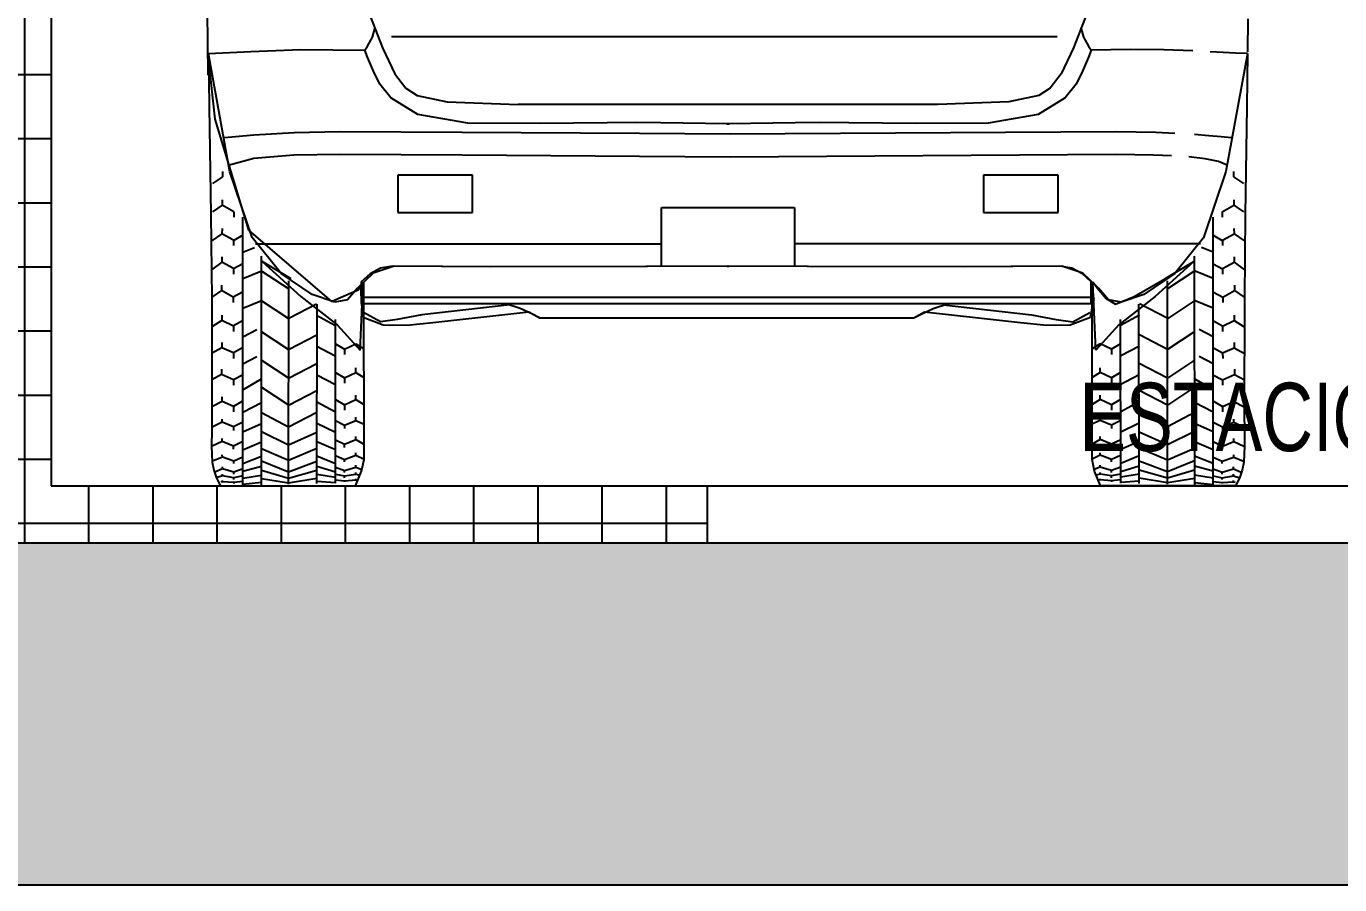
# Model space of a CAD drawing. Extents: x 425 to 531, y 796 to 840.
# Drawn here: x 478.165 to 480.468, y 811.378 to 812.885 of the extents above; entities that cross this region are included whole.
import ezdxf
from ezdxf.enums import TextEntityAlignment as Align

# ---------------------------------------------------------------- set-up
doc = ezdxf.new("R2010")
doc.units = 0
doc.header["$MEASUREMENT"] = 0
doc.linetypes.add('CONTINU', pattern=[0])
doc.layers.get('0').update_dxf_attribs({"linetype": 'CONTINUOUS'})
for name, color, linetype in [('COTA', 7, 'CONTINUOUS'), ('E-txt-g', 3, 'CONTINUOUS'), ('Indic_Corte_Vista', 2, 'CONTINUOUS')]:
    doc.layers.add(name, color=color, linetype=linetype)
doc.layers.add('E-Txt-W', color=7, linetype='CONTINUOUS', lineweight=20)
doc.styles.add('F2', font='swisscl.ttf')
doc.styles.add('REG60', font='romans.shx', dxfattribs={"width": 0.8, "height": 0.15})
doc.styles.add('REG80', font='romans.shx', dxfattribs={"width": 0.8, "height": 0.2})

# ---------------------------------------------------------------- blocks, each defined once
blk = doc.blocks.new('Austin Mini arrière')
at = {"color": 8, "linetype": 'Continuous', "flags": 128}
for points in [[(1.5924, -29.9027), (1.5936, -29.7906)], [(-0.2301, -29.862), (-0.2306, -29.8042)], [(0.0551, -29.8023), (0.0756, -29.8552)], [(0.0625, -29.8192), (0.0578, -29.8361)], [(1.3074, -29.8023), (1.2869, -29.8552)], [(1.3047, -29.8361), (1.3, -29.8192)], [(0.0578, -29.8361), (0.0492, -29.8522)], [(0.104, -29.8355), (1.271, -29.8355)], [(1.3133, -29.8522), (1.3047, -29.8361)], [(-0.2298, -29.8646), (-0.2085, -29.864)], [(-0.2298, -29.8646), (-0.1917, -30.0721)], [(-0.2298, -29.8646), (-0.2283, -29.9583)], [(-0.2085, -29.864), (-0.1867, -29.8631)], [(-0.1867, -29.8631), (-0.164, -29.862)], [(-0.1339, -29.8604), (-0.0826, -29.8584)], [(-0.0826, -29.8584), (-0.0238, -29.8577)], [(-0.0238, -29.8577), (0.0445, -29.8593)], [(0.0492, -29.8522), (0.0445, -29.8593)], [(0.0445, -29.8593), (0.0493, -29.8711)], [(0.0756, -29.8552), (0.0971, -29.9003)], [(1.2869, -29.8552), (1.2654, -29.9003)], [(1.3132, -29.8711), (1.318, -29.8593)], [(1.318, -29.8593), (1.3133, -29.8522)], [(1.4301, -29.8581), (1.318, -29.8593)], [(1.5181, -29.8615), (1.4301, -29.8581)], [(1.5923, -29.8646), (1.5181, -29.8615)], [(1.5545, -30.0725), (1.5923, -29.8646)], [(1.5923, -29.8646), (1.5908, -29.9583)], [(0.0493, -29.8711), (0.0598, -29.896)], [(1.3026, -29.896), (1.3132, -29.8711)], [(1.5923, -29.8785), (1.5812, -29.98)], [(0.0598, -29.896), (0.0709, -29.9184)], [(0.0971, -29.9003), (0.1163, -29.9257)], [(1.2654, -29.9003), (1.2462, -29.9257)], [(1.2916, -29.9184), (1.3026, -29.896)], [(0.0709, -29.9184), (0.0902, -29.9427)], [(0.1163, -29.9257), (0.1362, -29.9383)], [(1.2462, -29.9257), (1.2263, -29.9383)], [(1.2723, -29.9427), (1.2916, -29.9184)], [(-0.2283, -29.9583), (-0.2256, -30.1475)], [(0.0902, -29.9427), (0.1374, -29.9717)], [(0.1362, -29.9383), (0.1888, -29.9494)], [(0.1888, -29.9494), (0.3136, -29.9542)], [(0.3136, -29.9542), (1.0489, -29.9542)], [(1.1737, -29.9494), (1.0489, -29.9542)], [(1.2263, -29.9383), (1.1737, -29.9494)], [(1.2251, -29.9717), (1.2723, -29.9427)], [(1.5908, -29.9583), (1.5881, -30.1475)], [(0.1374, -29.9717), (0.2249, -29.9869)], [(1.1376, -29.9869), (1.2251, -29.9717)], [(1.5812, -29.98), (1.5222, -30.1751)], [(-0.1019, -30.0051), (-0.0688, -30.0036)], [(-0.0688, -30.0036), (-0.0342, -30.0026)], [(-0.0342, -30.0026), (0.0013, -30.0022)], [(0.0013, -30.0022), (0.6775, -30.0065)], [(0.2249, -29.9869), (0.3515, -29.9876)], [(0.3515, -29.9876), (0.4694, -29.9866)], [(0.4694, -29.9866), (0.5214, -29.9859)], [(0.5214, -29.9859), (0.5635, -29.9867)], [(0.5635, -29.9867), (0.6418, -29.9879)], [(0.6418, -29.9879), (0.6839, -29.988)], [(0.6786, -29.988), (0.7207, -29.9879)], [(0.6839, -29.988), (0.6786, -29.988)], [(0.7207, -29.9879), (0.799, -29.9867)], [(0.799, -29.9867), (0.8411, -29.9859)], [(0.8365, -30.0054), (1.1474, -30.0033)], [(0.8411, -29.9859), (0.8931, -29.9866)], [(0.8931, -29.9866), (1.011, -29.9876)], [(1.011, -29.9876), (1.1376, -29.9869)], [(1.1474, -30.0033), (1.3612, -30.0022)], [(1.3612, -30.0022), (1.4419, -30.004)], [(1.4419, -30.004), (1.5127, -30.0082)], [(-0.2013, -30.0128), (-0.1836, -30.011)], [(-0.1836, -30.011), (-0.1618, -30.0091)], [(-0.1618, -30.0091), (-0.1364, -30.0072)], [(0.6775, -30.0065), (0.8365, -30.0054)], [(1.5127, -30.0082), (1.5638, -30.0128)], [(-0.1785, -30.0546), (-0.1552, -30.0496)], [(-0.1552, -30.0496), (-0.1264, -30.0462)], [(-0.0963, -30.0442), (-0.0649, -30.043)], [(-0.0649, -30.043), (-0.032, -30.0425)], [(-0.032, -30.0425), (0.0013, -30.0423)], [(0.0013, -30.0423), (0.6775, -30.0466)], [(0.6775, -30.0466), (0.8365, -30.0455)], [(0.8365, -30.0455), (1.1474, -30.0434)], [(1.1474, -30.0434), (1.3612, -30.0423)], [(1.3612, -30.0423), (1.4426, -30.0435)], [(1.4426, -30.0435), (1.5127, -30.0489)], [(1.5127, -30.0489), (1.5575, -30.0613)], [(-0.2051, -30.0718), (-0.2051, -30.0813)], [(-0.195, -30.0613), (-0.1785, -30.0546)], [(-0.1917, -30.0721), (-0.1524, -30.188)], [(1.5158, -30.1876), (1.5545, -30.0725)], [(1.5676, -30.0718), (1.5676, -30.0813)], [(-0.2051, -30.0813), (-0.2224, -30.0929)], [(0.1026, -30.1436), (0.1026, -30.0782)], [(0.1026, -30.0782), (0.2334, -30.0782)], [(0.2334, -30.0782), (0.2334, -30.1436)], [(1.1291, -30.1436), (1.1291, -30.0782)], [(1.1291, -30.0782), (1.2599, -30.0782)], [(1.2599, -30.0782), (1.2599, -30.1436)], [(1.5676, -30.0813), (1.5849, -30.0929)], [(-0.2055, -30.1312), (-0.2228, -30.1428)], [(-0.2054, -30.1217), (-0.2055, -30.1312)], [(-0.1851, -30.1426), (-0.2055, -30.1312)], [(-0.1851, -30.1426), (-0.1852, -30.152)], [(0.7978, -30.1352), (0.5647, -30.1352)], [(0.5647, -30.1352), (0.5647, -30.2384)], [(0.7978, -30.2384), (0.7978, -30.1352)], [(1.5476, -30.1426), (1.568, -30.1312)], [(1.5476, -30.1426), (1.5477, -30.152)], [(1.5679, -30.1217), (1.568, -30.1312)], [(1.568, -30.1312), (1.5852, -30.1428)], [(-0.2256, -30.1475), (-0.2241, -30.2946)], [(-0.1694, -30.6224), (-0.1693, -30.1519)], [(0.2334, -30.1436), (0.1026, -30.1436)], [(1.2599, -30.1436), (1.1291, -30.1436)], [(1.5319, -30.6224), (1.5318, -30.1519)], [(1.5881, -30.1475), (1.5865, -30.2946)], [(-0.2059, -30.181), (-0.2231, -30.1927)], [(-0.2058, -30.1716), (-0.2059, -30.181)], [(-0.1855, -30.1925), (-0.2059, -30.181)], [(-0.1691, -30.1837), (-0.1853, -30.1928)], [(-0.1524, -30.188), (-0.1021, -30.2507)], [(1.5222, -30.1751), (1.3766, -30.3001)], [(1.4646, -30.2507), (1.5158, -30.1876)], [(1.5316, -30.1837), (1.5478, -30.1928)], [(1.548, -30.1925), (1.5684, -30.181)], [(1.5683, -30.1716), (1.5684, -30.181)], [(1.5684, -30.181), (1.5856, -30.1927)], [(-0.1855, -30.1925), (-0.1855, -30.2019)], [(-0.1696, -30.2134), (-0.1488, -30.2052)], [(-0.1472, -30.1985), (0.5647, -30.1985)], [(1.5097, -30.1985), (0.7978, -30.1985)], [(1.5321, -30.2134), (1.5112, -30.2052)], [(1.548, -30.1925), (1.548, -30.2019)], [(-0.2062, -30.2309), (-0.2242, -30.2445)], [(-0.2062, -30.2215), (-0.2062, -30.2309)], [(-0.1934, -30.2381), (-0.2062, -30.2309)], [(-0.1859, -30.2423), (-0.2062, -30.2309)], [(-0.1695, -30.2336), (-0.1857, -30.2427)], [(-0.1369, -30.6217), (-0.1368, -30.2202)], [(-0.0846, -30.2603), (-0.1353, -30.2299)], [(-0.1353, -30.2299), (-0.0676, -30.2914)], [(1.4978, -30.2299), (1.4301, -30.2914)], [(1.4471, -30.2603), (1.4978, -30.2299)], [(1.4994, -30.6217), (1.4993, -30.2202)], [(1.532, -30.2336), (1.5482, -30.2427)], [(1.5484, -30.2423), (1.5687, -30.2309)], [(1.5559, -30.2381), (1.5687, -30.2309)], [(1.5687, -30.2215), (1.5687, -30.2309)], [(1.5687, -30.2309), (1.5867, -30.2445)], [(-0.1859, -30.2423), (-0.1859, -30.2518)], [(-0.1696, -30.2598), (-0.1379, -30.2467)], [(-0.1374, -30.2461), (-0.089, -30.2778)], [(-0.1021, -30.2507), (-0.0477, -30.2876)], [(0.0315, -30.2766), (0.0589, -30.2501)], [(0.0445, -30.2655), (0.06, -30.2516)], [(0.0589, -30.2501), (0.0962, -30.238)], [(0.06, -30.2516), (0.0783, -30.2414)], [(0.0783, -30.2414), (0.0994, -30.238)], [(0.0962, -30.238), (0.2671, -30.239)], [(0.0994, -30.238), (0.2701, -30.239)], [(0.2671, -30.239), (0.5401, -30.2385)], [(0.2701, -30.239), (0.5424, -30.2385)], [(0.5401, -30.2385), (0.6828, -30.238)], [(0.5424, -30.2385), (0.6828, -30.238)], [(0.6828, -30.238), (0.6797, -30.238)], [(0.6797, -30.238), (0.8224, -30.2385)], [(0.6828, -30.238), (0.8255, -30.2385)], [(0.8224, -30.2385), (1.0954, -30.239)], [(0.8255, -30.2385), (1.0986, -30.239)], [(1.0954, -30.239), (1.2663, -30.238)], [(1.0986, -30.239), (1.2694, -30.238)], [(1.2663, -30.238), (1.3035, -30.2501)], [(1.2694, -30.238), (1.2905, -30.2414)], [(1.2905, -30.2414), (1.3088, -30.2516)], [(1.3035, -30.2501), (1.331, -30.2766)], [(1.3088, -30.2516), (1.3243, -30.2655)], [(1.4101, -30.2876), (1.4646, -30.2507)], [(1.4999, -30.2461), (1.4515, -30.2778)], [(1.5321, -30.2598), (1.5004, -30.2467)], [(1.5484, -30.2423), (1.5484, -30.2518)], [(-0.2066, -30.2808), (-0.2239, -30.2924)], [(-0.2066, -30.2713), (-0.2066, -30.2808)], [(-0.1862, -30.2922), (-0.2066, -30.2808)], [(-0.0891, -30.6205), (-0.089, -30.2636)], [(-0.0308, -30.2909), (-0.0846, -30.2603)], [(0.0139, -30.2971), (0.0315, -30.2766)], [(0.0341, -30.2757), (0.0181, -30.2947)], [(0.0414, -30.2655), (0.0341, -30.2757)], [(0.0363, -30.3856), (0.0414, -30.2655)], [(0.0431, -30.5769), (0.0429, -30.2667)], [(0.0445, -30.3035), (0.0445, -30.2655)], [(1.3194, -30.5769), (1.3196, -30.2667)], [(1.3262, -30.3856), (1.3211, -30.2655)], [(1.3257, -30.2734), (1.3241, -30.3067)], [(1.3243, -30.2655), (1.3243, -30.3035)], [(1.3296, -30.2796), (1.3257, -30.2734)], [(1.3634, -30.294), (1.3296, -30.2796)], [(1.331, -30.2766), (1.3486, -30.2971)], [(1.4516, -30.6205), (1.4515, -30.2636)], [(1.5487, -30.2922), (1.5691, -30.2808)], [(1.5691, -30.2713), (1.5691, -30.2808)], [(1.5691, -30.2808), (1.5864, -30.2924)], [(-0.2241, -30.2946), (-0.2236, -30.4979)], [(-0.1862, -30.2922), (-0.1863, -30.3016)], [(-0.1699, -30.2835), (-0.1861, -30.2925)], [(-0.1696, -30.3118), (-0.1379, -30.2986)], [(-0.1374, -30.298), (-0.0896, -30.3297)], [(-0.0897, -30.33), (-0.0404, -30.3039)], [(-0.0676, -30.2914), (-0.0041, -30.341)], [(-0.0477, -30.2876), (-0.0082, -30.301)], [(-0.0398, -30.6194), (-0.0389, -30.3045)], [(0.0017, -30.3049), (-0.0308, -30.2909)], [(-0.0082, -30.301), (0.0139, -30.2971)], [(0.0181, -30.2947), (0.0017, -30.3049)], [(0.046, -30.3276), (0.0395, -30.2929)], [(0.0395, -30.2929), (1.3211, -30.2929)], [(1.3243, -30.3035), (0.0445, -30.3035)], [(0.3213, -30.3122), (0.2948, -30.3035)], [(1.0458, -30.3122), (1.0724, -30.3035)], [(1.3211, -30.2929), (1.3211, -30.3276)], [(1.3486, -30.2971), (1.3707, -30.301)], [(1.3766, -30.3001), (1.3634, -30.294)], [(1.4301, -30.2914), (1.3666, -30.341)], [(1.3707, -30.301), (1.4101, -30.2876)], [(1.4023, -30.6194), (1.4014, -30.3045)], [(1.4522, -30.33), (1.4029, -30.3039)], [(1.4999, -30.298), (1.4521, -30.3297)], [(1.5321, -30.3118), (1.5004, -30.2986)], [(1.5324, -30.2835), (1.5486, -30.2925)], [(1.5487, -30.2922), (1.5488, -30.3016)], [(1.5865, -30.2946), (1.5861, -30.4979)], [(-0.2062, -30.3238), (-0.2062, -30.3332)], [(-0.0404, -30.3239), (-0.0078, -30.3412)], [(0.0767, -30.3354), (0.0468, -30.3192)], [(0.1493, -30.3233), (0.1057, -30.3316)], [(0.3033, -30.3058), (0.1493, -30.3233)], [(0.3365, -30.3178), (0.1684, -30.337)], [(0.3417, -30.3214), (0.3213, -30.3122)], [(0.3556, -30.3288), (0.3365, -30.3178)], [(0.3556, -30.3288), (0.3417, -30.3214)], [(1.0306, -30.3178), (1.0115, -30.3288)], [(1.0115, -30.3288), (1.0254, -30.3214)], [(1.0254, -30.3214), (1.0458, -30.3122)], [(1.1987, -30.337), (1.0306, -30.3178)], [(1.0638, -30.3058), (1.2178, -30.3233)], [(1.2178, -30.3233), (1.2614, -30.3316)], [(1.2904, -30.3354), (1.3203, -30.3192)], [(1.4029, -30.3239), (1.3703, -30.3412)], [(1.5687, -30.3238), (1.5687, -30.3332)], [(-0.2062, -30.3332), (-0.2239, -30.3442)], [(-0.1859, -30.3433), (-0.2062, -30.3332)], [(-0.1697, -30.3338), (-0.1859, -30.3428)], [(-0.1859, -30.3433), (-0.1859, -30.3528)], [(-0.1694, -30.3621), (-0.1446, -30.3489)], [(-0.0072, -30.6187), (-0.007, -30.3316)], [(-0.0041, -30.341), (0.0363, -30.3856)], [(0.0811, -30.3411), (0.046, -30.3276)], [(0.1057, -30.3316), (0.0767, -30.3354)], [(0.1225, -30.3416), (0.0811, -30.3411)], [(0.1684, -30.337), (0.1225, -30.3416)], [(1.0115, -30.3288), (0.3556, -30.3288)], [(1.2446, -30.3416), (1.1987, -30.337)], [(1.286, -30.3411), (1.2446, -30.3416)], [(1.2614, -30.3316), (1.2904, -30.3354)], [(1.3211, -30.3276), (1.286, -30.3411)], [(1.3666, -30.341), (1.3262, -30.3856)], [(1.3697, -30.6187), (1.3695, -30.3316)], [(1.5319, -30.3621), (1.5071, -30.3489)], [(1.5322, -30.3338), (1.5484, -30.3428)], [(1.5484, -30.3433), (1.5687, -30.3332)], [(1.5484, -30.3433), (1.5484, -30.3528)], [(1.5687, -30.3332), (1.5863, -30.3442)], [(-0.2062, -30.3717), (-0.2063, -30.3811)], [(-0.137, -30.3523), (-0.0892, -30.384)], [(-0.0892, -30.3843), (-0.0399, -30.3582)], [(1.4517, -30.3843), (1.4024, -30.3582)], [(1.4995, -30.3523), (1.4517, -30.384)], [(1.5687, -30.3717), (1.5688, -30.3811)], [(-0.2063, -30.3811), (-0.2243, -30.3912)], [(-0.1859, -30.3903), (-0.2063, -30.3811)], [(-0.1859, -30.3903), (-0.186, -30.3998)], [(-0.1697, -30.3813), (-0.1859, -30.3903)], [(-0.1694, -30.4095), (-0.1446, -30.3964)], [(-0.0399, -30.3781), (-0.0073, -30.3955)], [(-0.007, -30.3743), (0.0087, -30.3835)], [(0.0087, -30.3835), (0.0287, -30.3742)], [(0.0087, -30.3835), (0.0088, -30.3929)], [(0.0287, -30.3742), (0.0426, -30.3831)], [(1.3338, -30.3742), (1.3199, -30.3831)], [(1.3538, -30.3835), (1.3338, -30.3742)], [(1.3538, -30.3835), (1.3537, -30.3929)], [(1.3695, -30.3743), (1.3538, -30.3835)], [(1.4024, -30.3781), (1.3698, -30.3955)], [(1.5319, -30.4095), (1.5071, -30.3964)], [(1.5322, -30.3813), (1.5484, -30.3903)], [(1.5484, -30.3903), (1.5688, -30.3811)], [(1.5484, -30.3903), (1.5485, -30.3998)], [(1.5688, -30.3811), (1.5868, -30.3912)], [(-0.2067, -30.4188), (-0.2067, -30.4283)], [(-0.1368, -30.4026), (-0.089, -30.4343)], [(-0.0891, -30.4346), (-0.0398, -30.4085)], [(0.0288, -30.4245), (0.0287, -30.4165)], [(1.3337, -30.4245), (1.3338, -30.4165)], [(1.4516, -30.4346), (1.4023, -30.4085)], [(1.4993, -30.4026), (1.4515, -30.4343)], [(1.5691, -30.4188), (1.5692, -30.4283)], [(-0.2067, -30.4283), (-0.224, -30.4371)], [(-0.1856, -30.4371), (-0.2067, -30.4283)], [(-0.1856, -30.4371), (-0.1857, -30.4466)], [(-0.1687, -30.4284), (-0.1856, -30.4371)], [(-0.1693, -30.4547), (-0.1368, -30.4359)], [(-0.0398, -30.4285), (-0.0072, -30.4458)], [(-0.0069, -30.4246), (0.0089, -30.4338)], [(0.0089, -30.4338), (0.0288, -30.4245)], [(0.0089, -30.4338), (0.009, -30.4432)], [(0.0288, -30.4245), (0.0428, -30.4334)], [(1.3337, -30.4245), (1.3197, -30.4334)], [(1.3536, -30.4338), (1.3337, -30.4245)], [(1.3536, -30.4338), (1.3535, -30.4432)], [(1.3694, -30.4246), (1.3536, -30.4338)], [(1.4023, -30.4285), (1.3697, -30.4458)], [(1.5318, -30.4547), (1.4993, -30.4359)], [(1.5312, -30.4284), (1.5481, -30.4371)], [(1.5481, -30.4371), (1.5692, -30.4283)], [(1.5481, -30.4371), (1.5482, -30.4466)], [(1.5692, -30.4283), (1.5865, -30.4371)], [(-0.1368, -30.45), (-0.089, -30.4818)], [(-0.0891, -30.482), (-0.0398, -30.456)], [(0.0288, -30.472), (0.0287, -30.464)], [(1.3337, -30.472), (1.3338, -30.464)], [(1.4516, -30.482), (1.4023, -30.456)], [(1.4993, -30.45), (1.4515, -30.4818)], [(-0.2058, -30.4753), (-0.2226, -30.484)], [(-0.2058, -30.4753), (-0.2057, -30.4674)], [(-0.1858, -30.4843), (-0.2058, -30.4753)], [(-0.1858, -30.4843), (-0.1859, -30.4937)], [(-0.1701, -30.4749), (-0.1858, -30.4843)], [(-0.1694, -30.4941), (-0.1368, -30.4769)], [(-0.0398, -30.4759), (-0.0072, -30.4933)], [(-0.0069, -30.4721), (0.0089, -30.4813)], [(0.0089, -30.4813), (0.0288, -30.472)], [(0.0089, -30.4813), (0.009, -30.4907)], [(0.0288, -30.472), (0.0428, -30.4808)], [(1.3337, -30.472), (1.3197, -30.4808)], [(1.3536, -30.4813), (1.3337, -30.472)], [(1.3536, -30.4813), (1.3535, -30.4907)], [(1.3694, -30.4721), (1.3536, -30.4813)], [(1.4023, -30.4759), (1.3697, -30.4933)], [(1.5319, -30.4941), (1.4993, -30.4769)], [(1.5326, -30.4749), (1.5483, -30.4843)], [(1.5483, -30.4843), (1.5683, -30.4753)], [(1.5483, -30.4843), (1.5484, -30.4937)], [(1.5683, -30.4753), (1.5682, -30.4674)], [(1.5683, -30.4753), (1.5851, -30.484)], [(-0.2236, -30.4979), (-0.224, -30.5258)], [(-0.2056, -30.5119), (-0.2057, -30.5063)], [(-0.1696, -30.5116), (-0.1857, -30.5198)], [(-0.1368, -30.4946), (-0.0891, -30.5201)], [(-0.0891, -30.5201), (-0.0398, -30.494)], [(-0.0072, -30.5088), (0.0089, -30.5168)], [(0.0089, -30.5168), (0.0288, -30.5085)], [(0.0288, -30.5085), (0.0288, -30.5029)], [(0.0288, -30.5085), (0.0432, -30.5154)], [(1.3337, -30.5085), (1.3193, -30.5154)], [(1.3337, -30.5085), (1.3337, -30.5029)], [(1.3536, -30.5168), (1.3337, -30.5085)], [(1.3697, -30.5088), (1.3536, -30.5168)], [(1.4516, -30.5201), (1.4023, -30.494)], [(1.4993, -30.4946), (1.4516, -30.5201)], [(1.5321, -30.5116), (1.5482, -30.5198)], [(1.5681, -30.5119), (1.5682, -30.5063)], [(1.5861, -30.4979), (1.5865, -30.5258)], [(-0.224, -30.5258), (-0.2242, -30.5538)], [(-0.2056, -30.5119), (-0.2229, -30.5204)], [(-0.1857, -30.5198), (-0.2056, -30.5119)], [(-0.1857, -30.5198), (-0.1857, -30.526)], [(-0.1694, -30.5288), (-0.1368, -30.5139)], [(-0.1368, -30.5283), (-0.0891, -30.5516)], [(-0.0891, -30.5516), (-0.0398, -30.5291)], [(-0.0398, -30.5135), (-0.0072, -30.5294)], [(0.0089, -30.5168), (0.009, -30.523)], [(1.3536, -30.5168), (1.3535, -30.523)], [(1.4023, -30.5135), (1.3697, -30.5294)], [(1.4516, -30.5516), (1.4023, -30.5291)], [(1.4993, -30.5283), (1.4516, -30.5516)], [(1.5319, -30.5288), (1.4993, -30.5139)], [(1.5482, -30.5198), (1.5681, -30.5119)], [(1.5482, -30.5198), (1.5482, -30.526)], [(1.5681, -30.5119), (1.5854, -30.5204)], [(1.5865, -30.5258), (1.5867, -30.5538)], [(-0.2242, -30.5538), (-0.223, -30.5816)], [(-0.2055, -30.5457), (-0.2233, -30.5535)], [(-0.2055, -30.5457), (-0.2055, -30.5401)], [(-0.1855, -30.5535), (-0.2055, -30.5457)], [(-0.1695, -30.5455), (-0.1855, -30.5535)], [(-0.1855, -30.5591), (-0.1855, -30.5535)], [(-0.1694, -30.5603), (-0.1368, -30.5463)], [(-0.1368, -30.5579), (-0.0891, -30.5786)], [(-0.0891, -30.5786), (-0.0398, -30.5574)], [(-0.0398, -30.5455), (-0.0072, -30.5597)], [(-0.0072, -30.5427), (0.0089, -30.5505)], [(0.0089, -30.5505), (0.0288, -30.5423)], [(0.0089, -30.5561), (0.0089, -30.5505)], [(0.0288, -30.5423), (0.0288, -30.5367)], [(0.0288, -30.5423), (0.0427, -30.55)], [(1.3337, -30.5423), (1.3198, -30.55)], [(1.3337, -30.5423), (1.3337, -30.5367)], [(1.3536, -30.5505), (1.3337, -30.5423)], [(1.3697, -30.5427), (1.3536, -30.5505)], [(1.3536, -30.5561), (1.3536, -30.5505)], [(1.4023, -30.5455), (1.3697, -30.5597)], [(1.4516, -30.5786), (1.4023, -30.5574)], [(1.4993, -30.5579), (1.4516, -30.5786)], [(1.5319, -30.5603), (1.4993, -30.5463)], [(1.532, -30.5455), (1.548, -30.5535)], [(1.548, -30.5535), (1.568, -30.5457)], [(1.548, -30.5591), (1.548, -30.5535)], [(1.568, -30.5457), (1.568, -30.5401)], [(1.568, -30.5457), (1.5858, -30.5535)], [(1.5867, -30.5538), (1.5855, -30.5816)], [(-0.2054, -30.5732), (-0.2223, -30.5802)], [(-0.2054, -30.5732), (-0.2054, -30.5689)], [(-0.1854, -30.58), (-0.2054, -30.5732)], [(-0.1695, -30.5728), (-0.1854, -30.58)], [(-0.1854, -30.5843), (-0.1854, -30.58)], [(-0.1694, -30.5839), (-0.1368, -30.5714)], [(-0.1368, -30.5796), (-0.0891, -30.5988)], [(-0.0891, -30.5988), (-0.0398, -30.5799)], [(-0.0398, -30.5709), (-0.0072, -30.584)], [(-0.0071, -30.5701), (0.0089, -30.577)], [(0.0088, -30.5813), (0.0089, -30.577)], [(0.0089, -30.577), (0.0288, -30.5698)], [(0.0288, -30.5698), (0.0288, -30.5655)], [(0.0288, -30.5698), (0.0431, -30.5765)], [(0.0388, -30.5978), (0.0431, -30.5769)], [(1.3337, -30.5698), (1.3194, -30.5765)], [(1.3237, -30.5978), (1.3194, -30.5769)], [(1.3337, -30.5698), (1.3337, -30.5655)], [(1.3536, -30.577), (1.3337, -30.5698)], [(1.3696, -30.5701), (1.3536, -30.577)], [(1.3537, -30.5813), (1.3536, -30.577)], [(1.4023, -30.5709), (1.3697, -30.584)], [(1.4516, -30.5988), (1.4023, -30.5799)], [(1.4993, -30.5796), (1.4516, -30.5988)], [(1.5319, -30.5839), (1.4993, -30.5714)], [(1.532, -30.5728), (1.5479, -30.58)], [(1.5479, -30.58), (1.5678, -30.5732)], [(1.5479, -30.5843), (1.5479, -30.58)], [(1.5678, -30.5732), (1.5679, -30.5689)], [(1.5678, -30.5732), (1.5848, -30.5802)], [(-0.223, -30.5816), (-0.2203, -30.596)], [(-0.2203, -30.596), (-0.2153, -30.6099)], [(-0.2052, -30.5937), (-0.2182, -30.5996)], [(-0.2052, -30.5937), (-0.2052, -30.5902)], [(-0.1853, -30.5994), (-0.2052, -30.5937)], [(-0.2051, -30.6061), (-0.2051, -30.6031)], [(-0.1692, -30.5933), (-0.1853, -30.5994)], [(-0.1853, -30.6029), (-0.1853, -30.5994)], [(-0.1694, -30.5979), (-0.1368, -30.5889)], [(-0.1368, -30.5956), (-0.0891, -30.6099)], [(-0.0891, -30.6099), (-0.0398, -30.5961)], [(-0.0398, -30.5889), (-0.0072, -30.5986)], [(-0.0398, -30.6028), (-0.0072, -30.6079)], [(-0.0072, -30.5906), (0.0089, -30.5964)], [(-0.0071, -30.6031), (0.0089, -30.6061)], [(0.0088, -30.5999), (0.0089, -30.5964)], [(0.0089, -30.5964), (0.0287, -30.5904)], [(0.0089, -30.6061), (0.0286, -30.6028)], [(0.0282, -30.6232), (0.0388, -30.5978)], [(0.0286, -30.6028), (0.0286, -30.5998)], [(0.0286, -30.6028), (0.0356, -30.6048)], [(0.0287, -30.5904), (0.0287, -30.5869)], [(0.0287, -30.5904), (0.0393, -30.5949)], [(1.3338, -30.5904), (1.3232, -30.5949)], [(1.3343, -30.6232), (1.3237, -30.5978)], [(1.3339, -30.6028), (1.3269, -30.6048)], [(1.3338, -30.5904), (1.3338, -30.5869)], [(1.3536, -30.5964), (1.3338, -30.5904)], [(1.3339, -30.6028), (1.3339, -30.5998)], [(1.3536, -30.6061), (1.3339, -30.6028)], [(1.3697, -30.5906), (1.3536, -30.5964)], [(1.3537, -30.5999), (1.3536, -30.5964)], [(1.3696, -30.6031), (1.3536, -30.6061)], [(1.4023, -30.5889), (1.3697, -30.5986)], [(1.4023, -30.6028), (1.3697, -30.6079)], [(1.4516, -30.6099), (1.4023, -30.5961)], [(1.4993, -30.5956), (1.4516, -30.6099)], [(1.5319, -30.5979), (1.4993, -30.5889)], [(1.5317, -30.5933), (1.5478, -30.5994)], [(1.5478, -30.5994), (1.5677, -30.5937)], [(1.5478, -30.6029), (1.5478, -30.5994)], [(1.5675, -30.6061), (1.5676, -30.6031)], [(1.5677, -30.5937), (1.5677, -30.5902)], [(1.5677, -30.5937), (1.5807, -30.5996)], [(1.5828, -30.596), (1.5778, -30.6099)], [(1.5855, -30.5816), (1.5828, -30.596)], [(-0.2153, -30.6099), (-0.2085, -30.6233)], [(-0.2051, -30.6061), (-0.2143, -30.609)], [(-0.2086, -30.6232), (0.0282, -30.6232)], [(-0.2052, -30.6161), (-0.2079, -30.6168)], [(-0.2052, -30.6161), (-0.2052, -30.6141)], [(-0.1851, -30.6173), (-0.2052, -30.6161)], [(-0.1854, -30.6091), (-0.2051, -30.6061)], [(-0.1693, -30.6058), (-0.1854, -30.6091)], [(-0.1853, -30.6121), (-0.1854, -30.6091)], [(-0.1851, -30.6173), (-0.1852, -30.6192)], [(-0.1693, -30.6157), (-0.1851, -30.6173)], [(-0.1694, -30.6101), (-0.1368, -30.6044)], [(-0.1369, -30.6173), (-0.1694, -30.621)], [(-0.1369, -30.6107), (-0.0891, -30.6182)], [(-0.0891, -30.6182), (-0.0398, -30.6097)], [(-0.0398, -30.6154), (-0.0072, -30.6175)], [(-0.0071, -30.6129), (0.0088, -30.6143)], [(0.0088, -30.6143), (0.0288, -30.6127)], [(0.0088, -30.6143), (0.0088, -30.6162)], [(0.0089, -30.6091), (0.0089, -30.6061)], [(0.0288, -30.6127), (0.0289, -30.6108)], [(0.0288, -30.6127), (0.0315, -30.6135)], [(1.3337, -30.6127), (1.331, -30.6135)], [(1.3337, -30.6127), (1.3336, -30.6108)], [(1.3537, -30.6143), (1.3337, -30.6127)], [(1.5711, -30.6232), (1.3343, -30.6232)], [(1.3536, -30.6091), (1.3536, -30.6061)], [(1.3696, -30.6129), (1.3537, -30.6143)], [(1.3537, -30.6143), (1.3537, -30.6162)], [(1.4023, -30.6154), (1.3697, -30.6175)], [(1.4516, -30.6182), (1.4023, -30.6097)], [(1.4994, -30.6107), (1.4516, -30.6182)], [(1.5319, -30.6101), (1.4993, -30.6044)], [(1.4994, -30.6173), (1.5319, -30.621)], [(1.5318, -30.6058), (1.5479, -30.6091)], [(1.5318, -30.6157), (1.5476, -30.6173)], [(1.5476, -30.6173), (1.5677, -30.6161)], [(1.5476, -30.6173), (1.5477, -30.6192)], [(1.5478, -30.6121), (1.5479, -30.6091)], [(1.5479, -30.6091), (1.5675, -30.6061)], [(1.5675, -30.6061), (1.5768, -30.609)], [(1.5677, -30.6161), (1.5677, -30.6141)], [(1.5677, -30.6161), (1.5704, -30.6168)], [(1.5778, -30.6099), (1.571, -30.6233)]]:
    blk.add_lwpolyline(points, dxfattribs=at)
blk = doc.blocks.new('TXT-AMB75')
at = {"layer": 'E-txt-g', "style": 'REG80', "width": 0.8, "flags": 8}
blk.add_attdef('TXT', text='', height=0.2, dxfattribs=at).set_placement((0.0055, 0.2964), align=Align.CENTER)
at = {"layer": 'E-Txt-W', "style": 'REG60', "width": 0.8, "flags": 8}
blk.add_attdef('TXT', text='', height=0.15, dxfattribs=at).set_placement((0.0055, 0.0271), align=Align.CENTER)

msp = doc.modelspace()

# ---------------------------------------------------------------- hatches: boundary and pattern name
at = {"layer": 'COTA', "linetype": 'Continuous'}
h = msp.add_hatch(dxfattribs=at)
h.set_pattern_fill('ANSI38', color=8, scale=0.4, style=0)
h.set_pattern_definition([(45, (-6.67712, 1.458653), (-0.035355339, 0.035355339), []), (135, (-6.67712, 1.458653), (-0.1060660172, 0.035355339), [0.125, -0.075])])
h.paths.add_polyline_path([(476.1197, 811.9785), (476.1197, 811.3785), (489.4555, 811.3785), (489.4555, 811.8285), (488.409, 811.8285), (488.409, 811.9785)])
at = {"layer": 'Indic_Corte_Vista', "linetype": 'Continuous'}
h = msp.add_hatch(dxfattribs=at)
h.set_pattern_fill('ANSI37', color=8, scale=0.9, angle=135, style=0)
h.set_pattern_definition([(180, (-0.29994, 0.1), (-1e-17, -0.1125), []), (270, (-0.29994, 0.1), (0.1125, -1e-17), [])])
h.paths.add_polyline_path([(482.109, 818.6785), (482.359, 818.6785), (482.359, 819.9785), (478.059, 819.9785), (478.059, 811.9785), (479.359, 811.9785), (479.359, 812.0785), (478.209, 812.0785), (478.209, 814.6785), (479.359, 814.6785), (479.359, 818.6785)])

# ---------------------------------------------------------------- linework, layer by layer
at = {"color": 1, "linetype": 'CONTINU'}
for p, q in [((478.209, 814.6785), (478.209, 812.0785)), ((478.209, 812.0785), (483.209, 812.0785)), ((476.1197, 811.9785), (488.409, 811.9785))]:
    msp.add_line(p, q, dxfattribs=at)
at = {"color": 7, "linetype": 'CONTINU'}
msp.add_line((479.359, 812.0785), (479.359, 811.9785), dxfattribs=at)
at = {"color": 8, "linetype": 'CONTINU'}
msp.add_line((476.1197, 811.3785), (489.4555, 811.3785), dxfattribs=at)

# ---------------------------------------------------------------- block references
at = {"xscale": -1}
msp.add_blockref('Austin Mini arrière', (480.0769, 842.7017), dxfattribs=at)
ref = msp.add_blockref('TXT-AMB75', (480.5849, 811.9231), dxfattribs=dict(xscale=0.7290000000000001, yscale=0.7290000000000001, zscale=0.7290000000000001))
ref.add_attrib('TXT', 'ESTACIONAMENTO', dxfattribs={"layer": 'E-txt-g', "color": 2, "height": 0.12, "style": 'F2'}).set_placement((480.5888, 812.1392), align=Align.CENTER)

doc.saveas('drawing.dxf')
